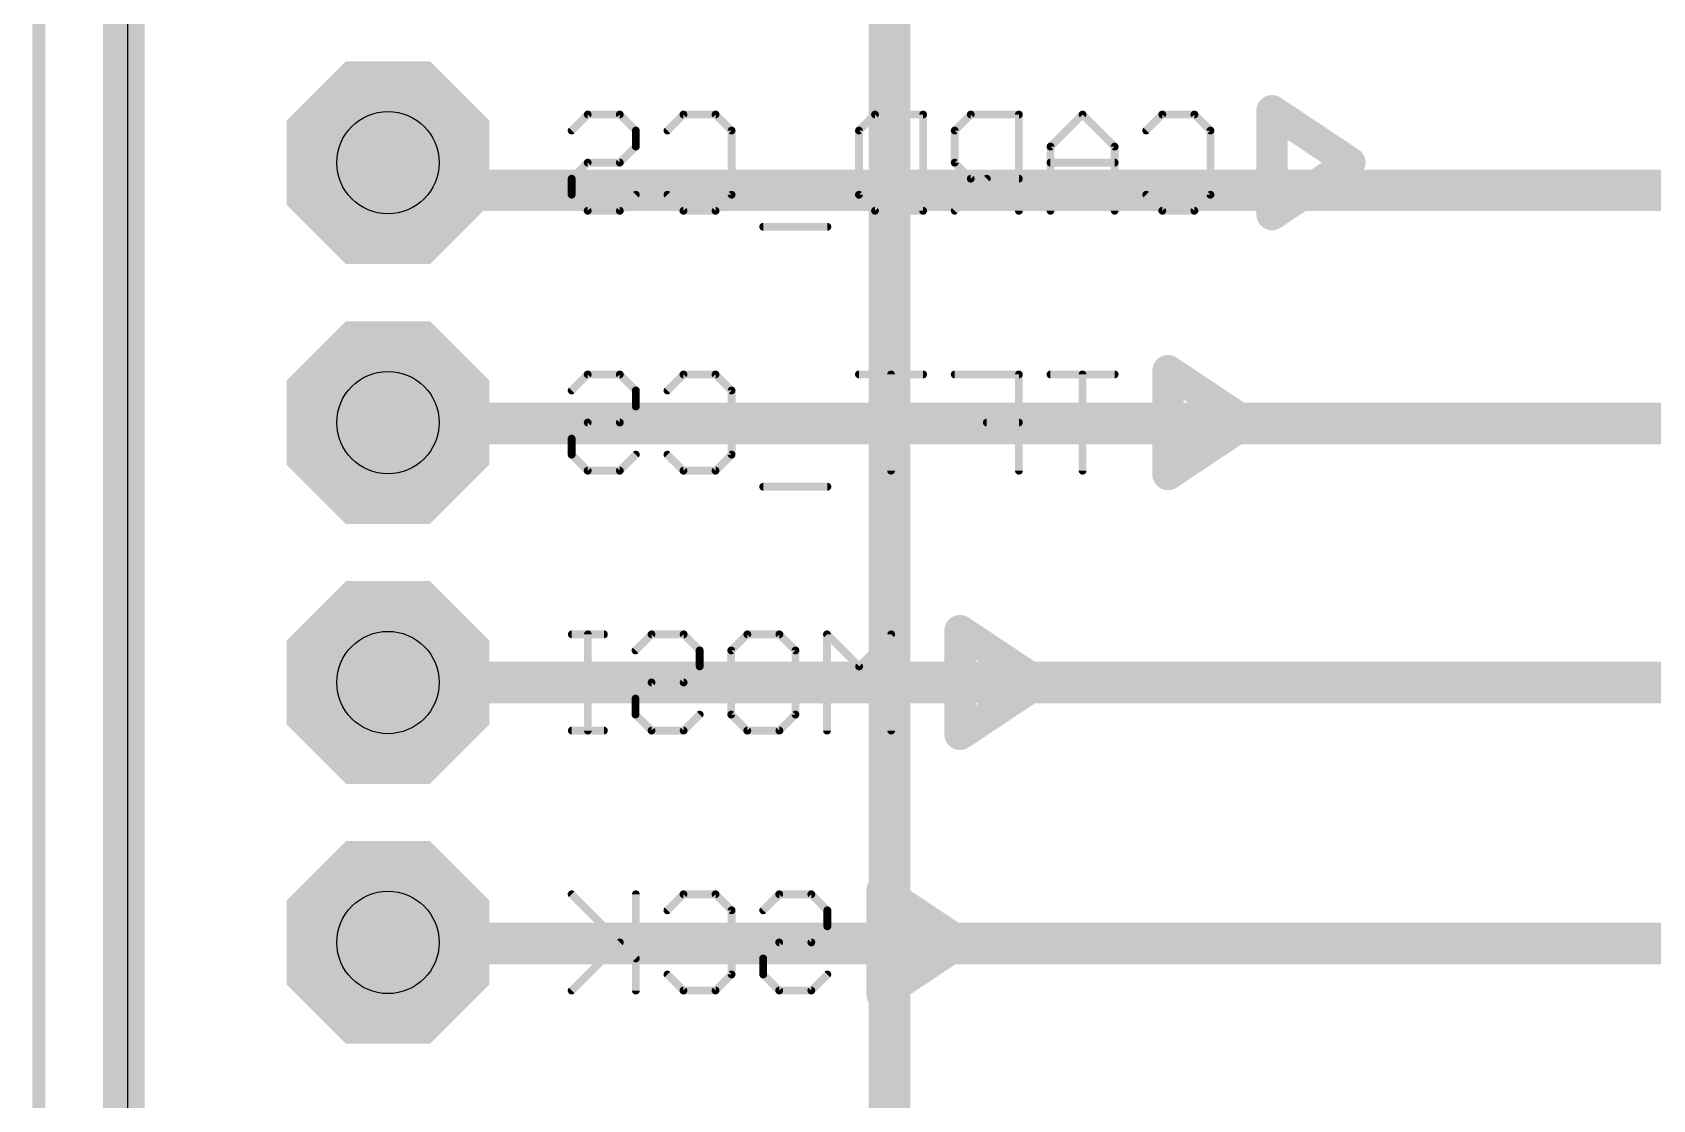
# Model space of a CAD drawing. Extents: x -2 to 110, y -6 to 68.
# Drawn here: x 28.13 to 43.95, y 25.61 to 36.04 of the extents above; entities that cross this region are included whole.
import ezdxf

# ---------------------------------------------------------------- set-up
doc = ezdxf.new("R2010")
doc.units = 0
for name, color, linetype in [('1', 22, 'CONTINUOUS'), ('16', 175, 'CONTINUOUS'), ('17', 82, 'CONTINUOUS'), ('22', 253, 'CONTINUOUS'), ('29', 253, 'CONTINUOUS'), ('30', 253, 'CONTINUOUS'), ('44', 253, 'CONTINUOUS'), ('52', 253, 'CONTINUOUS')]:
    doc.layers.add(name, color=color, linetype=linetype)

# ---------------------------------------------------------------- blocks, each defined once
blk = doc.blocks.new('OCTAGONP')
at = {"const_width": 0.5}
blk.add_lwpolyline([(-0.25, -0.1036), (-0.25, 0.1036), (-0.1036, 0.25), (0.1036, 0.25), (0.25, 0.1036), (0.25, -0.1036), (0.1036, -0.25), (-0.1036, -0.25), (-0.25, -0.1036), (-0.25, 0.1036)], dxfattribs=at)

msp = doc.modelspace()

# ---------------------------------------------------------------- linework, layer by layer
at = {"layer": '1', "const_width": 0.4064}
msp.add_lwpolyline([(36.5, 45.5), (36.5, 19)], dxfattribs=at)
at = {"layer": '16', "const_width": 0.4064}
for points in [[(29.02, 24.61), (29.02, 42.4)], [(31.6, 34.5), (31.6, 34.77)], [(57, 34.5), (31.6, 34.5)], [(31.6, 32.22), (31.6, 32.23)], [(60.35, 32.22), (31.6, 32.22)], [(31.6, 29.69), (62, 29.69)], [(31.6, 27.14), (31.6, 27.15)], [(63.77, 27.14), (31.6, 27.14)]]:
    msp.add_lwpolyline(points, dxfattribs=at)
at = {"layer": '16', "const_width": 0.2032}
for points in [[(31.7016, 34.77, 1), (31.4984, 34.77)], [(31.6, 34.6016, 1), (31.6, 34.3984)], [(31.4984, 34.5, 1), (31.7016, 34.5)], [(31.7016, 32.23, 1), (31.4984, 32.23)], [(31.6, 32.3216, 1), (31.6, 32.1184)], [(31.4984, 32.22, 1), (31.7016, 32.22)], [(31.6, 29.7916, 1), (31.6, 29.5884)], [(31.7016, 27.15, 1), (31.4984, 27.15)], [(31.6, 27.2416, 1), (31.6, 27.0384)], [(31.4984, 27.14, 1), (31.7016, 27.14)]]:
    msp.add_lwpolyline(points, format="xyb", dxfattribs=at)
at = {"layer": '22'}
for points, const_width in [([(40.236, 34.262), (40.236, 35.278)], 0.3048), ([(40.236, 35.278), (40.998, 34.77)], 0.3048), ([(33.3944, 35.0839), (33.5511, 35.2407)], 0.0762), ([(33.5511, 35.2407), (33.8647, 35.2407)], 0.0762), ([(33.8647, 35.2407), (34.0214, 35.0839)], 0.0762), ([(34.3299, 35.0839), (34.4866, 35.2407)], 0.0762), ([(34.4866, 35.2407), (34.8002, 35.2407)], 0.0762), ([(34.8002, 35.2407), (34.9569, 35.0839)], 0.0762), ([(36.2009, 35.0839), (36.3577, 35.2407)], 0.0762), ([(36.3577, 35.2407), (36.828, 35.2407)], 0.0762), ([(36.828, 35.2407), (36.828, 34.3001)], 0.0762), ([(37.2932, 35.2407), (37.1364, 35.0839)], 0.0762), ([(37.7635, 35.2407), (37.2932, 35.2407)], 0.0762), ([(37.7635, 34.3001), (37.7635, 35.2407)], 0.0762), ([(38.3855, 35.2407), (38.0719, 34.9272)], 0.0762), ([(38.699, 34.9272), (38.3855, 35.2407)], 0.0762), ([(39.0075, 35.0839), (39.1642, 35.2407)], 0.0762), ([(39.1642, 35.2407), (39.4778, 35.2407)], 0.0762), ([(39.4778, 35.2407), (39.6345, 35.0839)], 0.0762), ([(34.0214, 35.0839), (34.0214, 34.9272)], 0.0762), ([(34.9569, 35.0839), (34.9569, 34.4569)], 0.0762), ([(36.2009, 34.4569), (36.2009, 35.0839)], 0.0762), ([(37.1364, 35.0839), (37.1364, 34.7704)], 0.0762), ([(39.6345, 35.0839), (39.6345, 34.4569)], 0.0762), ([(34.0214, 34.9272), (33.8647, 34.7704)], 0.0762), ([(38.0719, 34.9272), (38.0719, 34.3001)], 0.0762), ([(38.699, 34.3001), (38.699, 34.9272)], 0.0762), ([(40.998, 34.77), (40.236, 34.262)], 0.3048), ([(33.5511, 34.7704), (33.3944, 34.6136)], 0.0762), ([(33.8647, 34.7704), (33.5511, 34.7704)], 0.0762), ([(37.1364, 34.7704), (37.2932, 34.6136)], 0.0762), ([(38.699, 34.7704), (38.0719, 34.7704)], 0.0762), ([(33.3944, 34.6136), (33.3944, 34.4569)], 0.0762), ([(37.45, 34.6136), (37.1364, 34.3001)], 0.0762), ([(37.2932, 34.6136), (37.7635, 34.6136)], 0.0762), ([(33.3944, 34.4569), (33.5511, 34.3001)], 0.0762), ([(33.8647, 34.3001), (34.0214, 34.4569)], 0.0762), ([(34.4866, 34.3001), (34.3299, 34.4569)], 0.0762), ([(34.9569, 34.4569), (34.8002, 34.3001)], 0.0762), ([(36.3577, 34.3001), (36.2009, 34.4569)], 0.0762), ([(39.1642, 34.3001), (39.0075, 34.4569)], 0.0762), ([(39.6345, 34.4569), (39.4778, 34.3001)], 0.0762), ([(33.5511, 34.3001), (33.8647, 34.3001)], 0.0762), ([(34.8002, 34.3001), (34.4866, 34.3001)], 0.0762), ([(36.828, 34.3001), (36.3577, 34.3001)], 0.0762), ([(39.4778, 34.3001), (39.1642, 34.3001)], 0.0762), ([(35.8925, 34.1433), (35.2654, 34.1433)], 0.0762), ([(39.22, 31.722), (39.22, 32.738)], 0.3048), ([(39.22, 32.738), (39.982, 32.23)], 0.3048), ([(33.3944, 32.5439), (33.5511, 32.7007)], 0.0762), ([(33.5511, 32.7007), (33.8647, 32.7007)], 0.0762), ([(33.8647, 32.7007), (34.0214, 32.5439)], 0.0762), ([(34.3299, 32.5439), (34.4866, 32.7007)], 0.0762), ([(34.4866, 32.7007), (34.8002, 32.7007)], 0.0762), ([(34.8002, 32.7007), (34.9569, 32.5439)], 0.0762), ([(36.828, 32.7007), (36.2009, 32.7007)], 0.0762), ([(36.5144, 31.7601), (36.5144, 32.7007)], 0.0762), ([(37.7635, 32.7007), (37.1364, 32.7007)], 0.0762), ([(37.7635, 31.7601), (37.7635, 32.7007)], 0.0762), ([(38.699, 32.7007), (38.0719, 32.7007)], 0.0762), ([(38.3855, 31.7601), (38.3855, 32.7007)], 0.0762), ([(34.0214, 32.5439), (34.0214, 32.3872)], 0.0762), ([(34.9569, 32.5439), (34.9569, 31.9169)], 0.0762), ([(34.0214, 32.3872), (33.8647, 32.2304)], 0.0762), ([(39.982, 32.23), (39.22, 31.722)], 0.3048), ([(33.5511, 32.2304), (33.3944, 32.0736)], 0.0762), ([(33.8647, 32.2304), (33.5511, 32.2304)], 0.0762), ([(37.7635, 32.2304), (37.45, 32.2304)], 0.0762), ([(33.3944, 32.0736), (33.3944, 31.9169)], 0.0762), ([(33.3944, 31.9169), (33.5511, 31.7601)], 0.0762), ([(33.8647, 31.7601), (34.0214, 31.9169)], 0.0762), ([(34.4866, 31.7601), (34.3299, 31.9169)], 0.0762), ([(34.9569, 31.9169), (34.8002, 31.7601)], 0.0762), ([(33.5511, 31.7601), (33.8647, 31.7601)], 0.0762), ([(34.8002, 31.7601), (34.4866, 31.7601)], 0.0762), ([(35.8925, 31.6033), (35.2654, 31.6033)], 0.0762), ([(37.188, 29.182), (37.188, 30.198)], 0.3048), ([(37.188, 30.198), (37.95, 29.69)], 0.3048), ([(33.7096, 30.1607), (33.396, 30.1607)], 0.0762), ([(33.5528, 29.2201), (33.5528, 30.1607)], 0.0762), ([(34.018, 30.0039), (34.1748, 30.1607)], 0.0762), ([(34.1748, 30.1607), (34.4883, 30.1607)], 0.0762), ([(34.4883, 30.1607), (34.6451, 30.0039)], 0.0762), ([(34.9535, 30.0039), (35.1103, 30.1607)], 0.0762), ([(35.1103, 30.1607), (35.4239, 30.1607)], 0.0762), ([(35.4239, 30.1607), (35.5806, 30.0039)], 0.0762), ([(36.2026, 29.8472), (35.8891, 30.1607)], 0.0762), ([(35.8891, 30.1607), (35.8891, 29.2201)], 0.0762), ([(36.5161, 30.1607), (36.2026, 29.8472)], 0.0762), ([(36.5161, 29.2201), (36.5161, 30.1607)], 0.0762), ([(34.6451, 30.0039), (34.6451, 29.8472)], 0.0762), ([(34.9535, 29.3769), (34.9535, 30.0039)], 0.0762), ([(35.5806, 30.0039), (35.5806, 29.3769)], 0.0762), ([(34.6451, 29.8472), (34.4883, 29.6904)], 0.0762), ([(37.95, 29.69), (37.188, 29.182)], 0.3048), ([(34.1748, 29.6904), (34.018, 29.5336)], 0.0762), ([(34.4883, 29.6904), (34.1748, 29.6904)], 0.0762), ([(34.018, 29.5336), (34.018, 29.3769)], 0.0762), ([(34.018, 29.3769), (34.1748, 29.2201)], 0.0762), ([(34.4883, 29.2201), (34.6451, 29.3769)], 0.0762), ([(35.1103, 29.2201), (34.9535, 29.3769)], 0.0762), ([(35.5806, 29.3769), (35.4239, 29.2201)], 0.0762), ([(33.7096, 29.2201), (33.396, 29.2201)], 0.0762), ([(34.1748, 29.2201), (34.4883, 29.2201)], 0.0762), ([(35.4239, 29.2201), (35.1103, 29.2201)], 0.0762), ([(37.188, 27.15), (36.426, 27.658)], 0.3048), ([(36.426, 27.658), (36.426, 26.642)], 0.3048), ([(34.0214, 26.9936), (33.3944, 27.6207)], 0.0762), ([(34.0214, 27.6207), (34.0214, 26.6801)], 0.0762), ([(34.3299, 27.4639), (34.4866, 27.6207)], 0.0762), ([(34.4866, 27.6207), (34.8002, 27.6207)], 0.0762), ([(34.8002, 27.6207), (34.9569, 27.4639)], 0.0762), ([(35.2654, 27.4639), (35.4222, 27.6207)], 0.0762), ([(35.4222, 27.6207), (35.7357, 27.6207)], 0.0762), ([(35.7357, 27.6207), (35.8925, 27.4639)], 0.0762), ([(34.9569, 27.4639), (34.9569, 26.8369)], 0.0762), ([(35.8925, 27.4639), (35.8925, 27.3072)], 0.0762), ([(35.8925, 27.3072), (35.7357, 27.1504)], 0.0762), ([(36.426, 26.642), (37.188, 27.15)], 0.3048), ([(33.8647, 27.1504), (33.3944, 26.6801)], 0.0762), ([(35.4222, 27.1504), (35.2654, 26.9936)], 0.0762), ([(35.7357, 27.1504), (35.4222, 27.1504)], 0.0762), ([(35.2654, 26.9936), (35.2654, 26.8369)], 0.0762), ([(34.4866, 26.6801), (34.3299, 26.8369)], 0.0762), ([(34.9569, 26.8369), (34.8002, 26.6801)], 0.0762), ([(35.2654, 26.8369), (35.4222, 26.6801)], 0.0762), ([(35.7357, 26.6801), (35.8925, 26.8369)], 0.0762), ([(34.8002, 26.6801), (34.4866, 26.6801)], 0.0762), ([(35.4222, 26.6801), (35.7357, 26.6801)], 0.0762)]:
    msp.add_lwpolyline(points, dxfattribs=dict(at, const_width=const_width))
for points, const_width in [([(40.3122, 35.278, 1), (40.1598, 35.278)], 0.1524), ([(40.2783, 35.3414, 1), (40.1937, 35.2146)], 0.1524), ([(33.5511, 35.2598, 1), (33.5511, 35.2217)], 0.0381), ([(33.5646, 35.2272, 1), (33.5377, 35.2542)], 0.0381), ([(33.8781, 35.2542, 1), (33.8512, 35.2272)], 0.0381), ([(33.8647, 35.2217, 1), (33.8647, 35.2598)], 0.0381), ([(34.4866, 35.2598, 1), (34.4866, 35.2217)], 0.0381), ([(34.5001, 35.2272, 1), (34.4732, 35.2542)], 0.0381), ([(34.8136, 35.2542, 1), (34.7867, 35.2272)], 0.0381), ([(34.8002, 35.2217, 1), (34.8002, 35.2598)], 0.0381), ([(36.3577, 35.2598, 1), (36.3577, 35.2217)], 0.0381), ([(36.3711, 35.2272, 1), (36.3442, 35.2542)], 0.0381), ([(36.847, 35.2407, 1), (36.8089, 35.2407)], 0.0381), ([(36.828, 35.2217, 1), (36.828, 35.2598)], 0.0381), ([(37.2932, 35.2598, 1), (37.2932, 35.2217)], 0.0381), ([(37.3067, 35.2272, 1), (37.2797, 35.2542)], 0.0381), ([(37.7825, 35.2407, 1), (37.7444, 35.2407)], 0.0381), ([(37.7635, 35.2217, 1), (37.7635, 35.2598)], 0.0381), ([(38.399, 35.2542, 1), (38.372, 35.2272)], 0.0381), ([(38.399, 35.2272, 1), (38.372, 35.2542)], 0.0381), ([(39.1642, 35.2598, 1), (39.1642, 35.2217)], 0.0381), ([(39.1777, 35.2272, 1), (39.1508, 35.2542)], 0.0381), ([(39.4912, 35.2542, 1), (39.4643, 35.2272)], 0.0381), ([(39.4778, 35.2217, 1), (39.4778, 35.2598)], 0.0381), ([(33.3809, 35.0974, 1), (33.4078, 35.0705)], 0.0381), ([(34.0405, 35.0839, 1), (34.0024, 35.0839)], 0.0381), ([(34.008, 35.0705, 1), (34.0349, 35.0974)], 0.0381), ([(34.3164, 35.0974, 1), (34.3433, 35.0705)], 0.0381), ([(34.976, 35.0839, 1), (34.9379, 35.0839)], 0.0381), ([(34.9435, 35.0705, 1), (34.9704, 35.0974)], 0.0381), ([(36.22, 35.0839, 1), (36.1819, 35.0839)], 0.0381), ([(36.1874, 35.0974, 1), (36.2144, 35.0705)], 0.0381), ([(37.1555, 35.0839, 1), (37.1174, 35.0839)], 0.0381), ([(37.123, 35.0974, 1), (37.1499, 35.0705)], 0.0381), ([(38.994, 35.0974, 1), (39.0209, 35.0705)], 0.0381), ([(39.6536, 35.0839, 1), (39.6155, 35.0839)], 0.0381), ([(39.6211, 35.0705, 1), (39.648, 35.0974)], 0.0381), ([(34.0024, 34.9272, 1), (34.0405, 34.9272)], 0.0381), ([(34.0349, 34.9137, 1), (34.008, 34.9406)], 0.0381), ([(38.091, 34.9272, 1), (38.0529, 34.9272)], 0.0381), ([(38.0585, 34.9406, 1), (38.0854, 34.9137)], 0.0381), ([(38.7181, 34.9272, 1), (38.68, 34.9272)], 0.0381), ([(38.6855, 34.9137, 1), (38.7125, 34.9406)], 0.0381), ([(41.0403, 34.7066, 1), (40.9557, 34.8334)], 0.1524), ([(40.9557, 34.7066, 1), (41.0403, 34.8334)], 0.1524), ([(33.5511, 34.7895, 1), (33.5511, 34.7514)], 0.0381), ([(33.5646, 34.7569, 1), (33.5377, 34.7839)], 0.0381), ([(33.8512, 34.7839, 1), (33.8781, 34.7569)], 0.0381), ([(33.8647, 34.7514, 1), (33.8647, 34.7895)], 0.0381), ([(37.1499, 34.7839, 1), (37.123, 34.7569)], 0.0381), ([(37.1174, 34.7704, 1), (37.1555, 34.7704)], 0.0381), ([(38.0719, 34.7895, 1), (38.0719, 34.7514)], 0.0381), ([(38.699, 34.7514, 1), (38.699, 34.7895)], 0.0381), ([(33.4134, 34.6136, 1), (33.3753, 34.6136)], 0.0381), ([(33.3809, 34.6271, 1), (33.4078, 34.6002)], 0.0381), ([(37.2932, 34.6327, 1), (37.2932, 34.5946)], 0.0381), ([(37.2797, 34.6002, 1), (37.3067, 34.6271)], 0.0381), ([(37.4634, 34.6002, 1), (37.4365, 34.6271)], 0.0381), ([(37.7635, 34.5946, 1), (37.7635, 34.6327)], 0.0381), ([(33.4078, 34.4703, 1), (33.3809, 34.4434)], 0.0381), ([(33.3753, 34.4569, 1), (33.4134, 34.4569)], 0.0381), ([(34.0349, 34.4434, 1), (34.008, 34.4703)], 0.0381), ([(34.3433, 34.4703, 1), (34.3164, 34.4434)], 0.0381), ([(34.9379, 34.4569, 1), (34.976, 34.4569)], 0.0381), ([(34.9704, 34.4434, 1), (34.9435, 34.4703)], 0.0381), ([(36.2144, 34.4703, 1), (36.1874, 34.4434)], 0.0381), ([(36.1819, 34.4569, 1), (36.22, 34.4569)], 0.0381), ([(39.0209, 34.4703, 1), (38.994, 34.4434)], 0.0381), ([(39.6155, 34.4569, 1), (39.6536, 34.4569)], 0.0381), ([(39.648, 34.4434, 1), (39.6211, 34.4703)], 0.0381), ([(40.1937, 34.3254, 1), (40.2783, 34.1986)], 0.1524), ([(33.5511, 34.3192, 1), (33.5511, 34.2811)], 0.0381), ([(33.5377, 34.2866, 1), (33.5646, 34.3136)], 0.0381), ([(33.8512, 34.3136, 1), (33.8781, 34.2866)], 0.0381), ([(33.8647, 34.2811, 1), (33.8647, 34.3192)], 0.0381), ([(34.4866, 34.3192, 1), (34.4866, 34.2811)], 0.0381), ([(34.4732, 34.2866, 1), (34.5001, 34.3136)], 0.0381), ([(34.7867, 34.3136, 1), (34.8136, 34.2866)], 0.0381), ([(34.8002, 34.2811, 1), (34.8002, 34.3192)], 0.0381), ([(36.3577, 34.3192, 1), (36.3577, 34.2811)], 0.0381), ([(36.3442, 34.2866, 1), (36.3711, 34.3136)], 0.0381), ([(36.8089, 34.3001, 1), (36.847, 34.3001)], 0.0381), ([(36.828, 34.2811, 1), (36.828, 34.3192)], 0.0381), ([(37.123, 34.3136, 1), (37.1499, 34.2866)], 0.0381), ([(37.7444, 34.3001, 1), (37.7825, 34.3001)], 0.0381), ([(38.0529, 34.3001, 1), (38.091, 34.3001)], 0.0381), ([(38.68, 34.3001, 1), (38.7181, 34.3001)], 0.0381), ([(39.1642, 34.3192, 1), (39.1642, 34.2811)], 0.0381), ([(39.1508, 34.2866, 1), (39.1777, 34.3136)], 0.0381), ([(39.4643, 34.3136, 1), (39.4912, 34.2866)], 0.0381), ([(39.4778, 34.2811, 1), (39.4778, 34.3192)], 0.0381), ([(40.1598, 34.262, 1), (40.3122, 34.262)], 0.1524), ([(35.2654, 34.1624, 1), (35.2654, 34.1243)], 0.0381), ([(35.8925, 34.1243, 1), (35.8925, 34.1624)], 0.0381), ([(39.2962, 32.738, 1), (39.1438, 32.738)], 0.1524), ([(39.2623, 32.8014, 1), (39.1777, 32.6746)], 0.1524), ([(33.5511, 32.7198, 1), (33.5511, 32.6817)], 0.0381), ([(33.5646, 32.6872, 1), (33.5377, 32.7142)], 0.0381), ([(33.8781, 32.7142, 1), (33.8512, 32.6872)], 0.0381), ([(33.8647, 32.6817, 1), (33.8647, 32.7198)], 0.0381), ([(34.4866, 32.7198, 1), (34.4866, 32.6817)], 0.0381), ([(34.5001, 32.6872, 1), (34.4732, 32.7142)], 0.0381), ([(34.8136, 32.7142, 1), (34.7867, 32.6872)], 0.0381), ([(34.8002, 32.6817, 1), (34.8002, 32.7198)], 0.0381), ([(36.2009, 32.7198, 1), (36.2009, 32.6817)], 0.0381), ([(36.5335, 32.7007, 1), (36.4954, 32.7007)], 0.0381), ([(36.828, 32.6817, 1), (36.828, 32.7198)], 0.0381), ([(37.1364, 32.7198, 1), (37.1364, 32.6817)], 0.0381), ([(37.7825, 32.7007, 1), (37.7444, 32.7007)], 0.0381), ([(37.7635, 32.6817, 1), (37.7635, 32.7198)], 0.0381), ([(38.0719, 32.7198, 1), (38.0719, 32.6817)], 0.0381), ([(38.4045, 32.7007, 1), (38.3664, 32.7007)], 0.0381), ([(38.699, 32.6817, 1), (38.699, 32.7198)], 0.0381), ([(33.3809, 32.5574, 1), (33.4078, 32.5305)], 0.0381), ([(34.0405, 32.5439, 1), (34.0024, 32.5439)], 0.0381), ([(34.008, 32.5305, 1), (34.0349, 32.5574)], 0.0381), ([(34.3164, 32.5574, 1), (34.3433, 32.5305)], 0.0381), ([(34.976, 32.5439, 1), (34.9379, 32.5439)], 0.0381), ([(34.9435, 32.5305, 1), (34.9704, 32.5574)], 0.0381), ([(34.0024, 32.3872, 1), (34.0405, 32.3872)], 0.0381), ([(34.0349, 32.3737, 1), (34.008, 32.4006)], 0.0381), ([(40.0243, 32.1666, 1), (39.9397, 32.2934)], 0.1524), ([(39.9397, 32.1666, 1), (40.0243, 32.2934)], 0.1524), ([(33.5511, 32.2495, 1), (33.5511, 32.2114)], 0.0381), ([(33.5646, 32.2169, 1), (33.5377, 32.2439)], 0.0381), ([(33.8512, 32.2439, 1), (33.8781, 32.2169)], 0.0381), ([(33.8647, 32.2114, 1), (33.8647, 32.2495)], 0.0381), ([(37.45, 32.2495, 1), (37.45, 32.2114)], 0.0381), ([(37.7635, 32.2114, 1), (37.7635, 32.2495)], 0.0381), ([(33.4134, 32.0736, 1), (33.3753, 32.0736)], 0.0381), ([(33.3809, 32.0871, 1), (33.4078, 32.0602)], 0.0381), ([(33.4078, 31.9303, 1), (33.3809, 31.9034)], 0.0381), ([(33.3753, 31.9169, 1), (33.4134, 31.9169)], 0.0381), ([(34.0349, 31.9034, 1), (34.008, 31.9303)], 0.0381), ([(34.3433, 31.9303, 1), (34.3164, 31.9034)], 0.0381), ([(34.9379, 31.9169, 1), (34.976, 31.9169)], 0.0381), ([(34.9704, 31.9034, 1), (34.9435, 31.9303)], 0.0381), ([(39.1777, 31.7854, 1), (39.2623, 31.6586)], 0.1524), ([(33.5511, 31.7792, 1), (33.5511, 31.7411)], 0.0381), ([(33.5377, 31.7466, 1), (33.5646, 31.7736)], 0.0381), ([(33.8512, 31.7736, 1), (33.8781, 31.7466)], 0.0381), ([(33.8647, 31.7411, 1), (33.8647, 31.7792)], 0.0381), ([(34.4866, 31.7792, 1), (34.4866, 31.7411)], 0.0381), ([(34.4732, 31.7466, 1), (34.5001, 31.7736)], 0.0381), ([(34.7867, 31.7736, 1), (34.8136, 31.7466)], 0.0381), ([(34.8002, 31.7411, 1), (34.8002, 31.7792)], 0.0381), ([(36.4954, 31.7601, 1), (36.5335, 31.7601)], 0.0381), ([(37.7444, 31.7601, 1), (37.7825, 31.7601)], 0.0381), ([(38.3664, 31.7601, 1), (38.4045, 31.7601)], 0.0381), ([(39.1438, 31.722, 1), (39.2962, 31.722)], 0.1524), ([(35.2654, 31.6224, 1), (35.2654, 31.5843)], 0.0381), ([(35.8925, 31.5843, 1), (35.8925, 31.6224)], 0.0381), ([(37.2642, 30.198, 1), (37.1118, 30.198)], 0.1524), ([(37.2303, 30.2614, 1), (37.1457, 30.1346)], 0.1524), ([(33.396, 30.1798, 1), (33.396, 30.1417)], 0.0381), ([(33.5719, 30.1607, 1), (33.5338, 30.1607)], 0.0381), ([(33.7096, 30.1417, 1), (33.7096, 30.1798)], 0.0381), ([(34.1748, 30.1798, 1), (34.1748, 30.1417)], 0.0381), ([(34.1883, 30.1472, 1), (34.1613, 30.1742)], 0.0381), ([(34.5018, 30.1742, 1), (34.4749, 30.1472)], 0.0381), ([(34.4883, 30.1417, 1), (34.4883, 30.1798)], 0.0381), ([(35.1103, 30.1798, 1), (35.1103, 30.1417)], 0.0381), ([(35.1238, 30.1472, 1), (35.0968, 30.1742)], 0.0381), ([(35.4373, 30.1742, 1), (35.4104, 30.1472)], 0.0381), ([(35.4239, 30.1417, 1), (35.4239, 30.1798)], 0.0381), ([(35.9025, 30.1742, 1), (35.8756, 30.1472)], 0.0381), ([(35.9081, 30.1607, 1), (35.87, 30.1607)], 0.0381), ([(36.5352, 30.1607, 1), (36.4971, 30.1607)], 0.0381), ([(36.5296, 30.1472, 1), (36.5027, 30.1742)], 0.0381), ([(34.0046, 30.0174, 1), (34.0315, 29.9905)], 0.0381), ([(34.6641, 30.0039, 1), (34.626, 30.0039)], 0.0381), ([(34.6316, 29.9905, 1), (34.6586, 30.0174)], 0.0381), ([(34.9726, 30.0039, 1), (34.9345, 30.0039)], 0.0381), ([(34.9401, 30.0174, 1), (34.967, 29.9905)], 0.0381), ([(35.5997, 30.0039, 1), (35.5616, 30.0039)], 0.0381), ([(35.5671, 29.9905, 1), (35.5941, 30.0174)], 0.0381), ([(34.626, 29.8472, 1), (34.6641, 29.8472)], 0.0381), ([(34.6586, 29.8337, 1), (34.6316, 29.8606)], 0.0381), ([(36.1891, 29.8606, 1), (36.2161, 29.8337)], 0.0381), ([(36.1891, 29.8337, 1), (36.2161, 29.8606)], 0.0381), ([(37.9923, 29.6266, 1), (37.9077, 29.7534)], 0.1524), ([(37.9077, 29.6266, 1), (37.9923, 29.7534)], 0.1524), ([(34.1748, 29.7095, 1), (34.1748, 29.6714)], 0.0381), ([(34.1883, 29.6769, 1), (34.1613, 29.7039)], 0.0381), ([(34.4749, 29.7039, 1), (34.5018, 29.6769)], 0.0381), ([(34.4883, 29.6714, 1), (34.4883, 29.7095)], 0.0381), ([(34.0371, 29.5336, 1), (33.999, 29.5336)], 0.0381), ([(34.0046, 29.5471, 1), (34.0315, 29.5202)], 0.0381), ([(34.0315, 29.3903, 1), (34.0046, 29.3634)], 0.0381), ([(33.999, 29.3769, 1), (34.0371, 29.3769)], 0.0381), ([(34.6586, 29.3634, 1), (34.6316, 29.3903)], 0.0381), ([(34.9345, 29.3769, 1), (34.9726, 29.3769)], 0.0381), ([(34.967, 29.3903, 1), (34.9401, 29.3634)], 0.0381), ([(35.5616, 29.3769, 1), (35.5997, 29.3769)], 0.0381), ([(35.5941, 29.3634, 1), (35.5671, 29.3903)], 0.0381), ([(37.1457, 29.2454, 1), (37.2303, 29.1186)], 0.1524), ([(33.396, 29.2392, 1), (33.396, 29.2011)], 0.0381), ([(33.5338, 29.2201, 1), (33.5719, 29.2201)], 0.0381), ([(33.7096, 29.2011, 1), (33.7096, 29.2392)], 0.0381), ([(34.1748, 29.2392, 1), (34.1748, 29.2011)], 0.0381), ([(34.1613, 29.2066, 1), (34.1883, 29.2336)], 0.0381), ([(34.4749, 29.2336, 1), (34.5018, 29.2066)], 0.0381), ([(34.4883, 29.2011, 1), (34.4883, 29.2392)], 0.0381), ([(35.1103, 29.2392, 1), (35.1103, 29.2011)], 0.0381), ([(35.0968, 29.2066, 1), (35.1238, 29.2336)], 0.0381), ([(35.4104, 29.2336, 1), (35.4373, 29.2066)], 0.0381), ([(35.4239, 29.2011, 1), (35.4239, 29.2392)], 0.0381), ([(35.87, 29.2201, 1), (35.9081, 29.2201)], 0.0381), ([(36.4971, 29.2201, 1), (36.5352, 29.2201)], 0.0381), ([(37.1118, 29.182, 1), (37.2642, 29.182)], 0.1524), ([(36.4683, 27.7214, 1), (36.3837, 27.5946)], 0.1524), ([(36.5022, 27.658, 1), (36.3498, 27.658)], 0.1524), ([(33.4078, 27.6342, 1), (33.3809, 27.6072)], 0.0381), ([(34.0405, 27.6207, 1), (34.0024, 27.6207)], 0.0381), ([(34.4866, 27.6398, 1), (34.4866, 27.6017)], 0.0381), ([(34.5001, 27.6072, 1), (34.4732, 27.6342)], 0.0381), ([(34.8136, 27.6342, 1), (34.7867, 27.6072)], 0.0381), ([(34.8002, 27.6017, 1), (34.8002, 27.6398)], 0.0381), ([(35.4222, 27.6398, 1), (35.4222, 27.6017)], 0.0381), ([(35.4356, 27.6072, 1), (35.4087, 27.6342)], 0.0381), ([(35.7492, 27.6342, 1), (35.7222, 27.6072)], 0.0381), ([(35.7357, 27.6017, 1), (35.7357, 27.6398)], 0.0381), ([(34.3164, 27.4774, 1), (34.3433, 27.4505)], 0.0381), ([(34.976, 27.4639, 1), (34.9379, 27.4639)], 0.0381), ([(34.9435, 27.4505, 1), (34.9704, 27.4774)], 0.0381), ([(35.2519, 27.4774, 1), (35.2789, 27.4505)], 0.0381), ([(35.9115, 27.4639, 1), (35.8734, 27.4639)], 0.0381), ([(35.879, 27.4505, 1), (35.9059, 27.4774)], 0.0381), ([(35.8734, 27.3072, 1), (35.9115, 27.3072)], 0.0381), ([(35.9059, 27.2937, 1), (35.879, 27.3206)], 0.0381), ([(37.2303, 27.0866, 1), (37.1457, 27.2134)], 0.1524), ([(37.1457, 27.0866, 1), (37.2303, 27.2134)], 0.1524), ([(33.8781, 27.1369, 1), (33.8512, 27.1639)], 0.0381), ([(35.4222, 27.1695, 1), (35.4222, 27.1314)], 0.0381), ([(35.4356, 27.1369, 1), (35.4087, 27.1639)], 0.0381), ([(35.7222, 27.1639, 1), (35.7492, 27.1369)], 0.0381), ([(35.7357, 27.1314, 1), (35.7357, 27.1695)], 0.0381), ([(34.0079, 26.9802, 1), (34.0349, 27.0071)], 0.0381), ([(35.2844, 26.9936, 1), (35.2463, 26.9936)], 0.0381), ([(35.2519, 27.0071, 1), (35.2789, 26.9802)], 0.0381), ([(34.3433, 26.8503, 1), (34.3164, 26.8234)], 0.0381), ([(34.9379, 26.8369, 1), (34.976, 26.8369)], 0.0381), ([(34.9704, 26.8234, 1), (34.9435, 26.8503)], 0.0381), ([(35.2463, 26.8369, 1), (35.2844, 26.8369)], 0.0381), ([(35.2789, 26.8503, 1), (35.2519, 26.8234)], 0.0381), ([(35.9059, 26.8234, 1), (35.879, 26.8503)], 0.0381), ([(36.3837, 26.7054, 1), (36.4683, 26.5786)], 0.1524), ([(33.3809, 26.6936, 1), (33.4078, 26.6666)], 0.0381), ([(34.0024, 26.6801, 1), (34.0405, 26.6801)], 0.0381), ([(34.4866, 26.6992, 1), (34.4866, 26.6611)], 0.0381), ([(34.4732, 26.6666, 1), (34.5001, 26.6936)], 0.0381), ([(34.7867, 26.6936, 1), (34.8136, 26.6666)], 0.0381), ([(34.8002, 26.6611, 1), (34.8002, 26.6992)], 0.0381), ([(35.4222, 26.6992, 1), (35.4222, 26.6611)], 0.0381), ([(35.4087, 26.6666, 1), (35.4356, 26.6936)], 0.0381), ([(35.7222, 26.6936, 1), (35.7492, 26.6666)], 0.0381), ([(35.7357, 26.6611, 1), (35.7357, 26.6992)], 0.0381), ([(36.3498, 26.642, 1), (36.5022, 26.642)], 0.1524)]:
    msp.add_lwpolyline(points, format="xyb", dxfattribs=dict(at, const_width=const_width))
at = {"layer": '44'}
for centre in [(31.6, 34.77), (31.6, 32.23), (31.6, 29.69), (31.6, 27.15)]:
    msp.add_circle(centre, 0.5, dxfattribs=at)
at = {"layer": '52'}
msp.add_line((29.06, 18.895), (29.06, 48.105), dxfattribs=at)
at = {"layer": '52', "const_width": 0.127}
msp.add_lwpolyline([(28.19, 59.74), (28.19, 8.94)], dxfattribs=at)

# ---------------------------------------------------------------- block references
at = {"layer": '17', "xscale": 1.778, "yscale": 1.778}
for p in [(31.6, 34.77), (31.6, 34.77), (31.6, 32.23), (31.6, 32.23), (31.6, 29.69), (31.6, 29.69), (31.6, 27.15), (31.6, 27.15)]:
    msp.add_blockref('OCTAGONP', p, dxfattribs=at)
at = {"layer": '29', "xscale": 1.9812, "yscale": 1.9812}
for p in [(31.6, 34.77), (31.6, 32.23), (31.6, 29.69), (31.6, 27.15)]:
    msp.add_blockref('OCTAGONP', p, dxfattribs=at)
at = {"layer": '30', "xscale": 1.9812, "yscale": 1.9812}
for p in [(31.6, 34.77), (31.6, 32.23), (31.6, 29.69), (31.6, 27.15)]:
    msp.add_blockref('OCTAGONP', p, dxfattribs=at)

doc.saveas('drawing.dxf')
